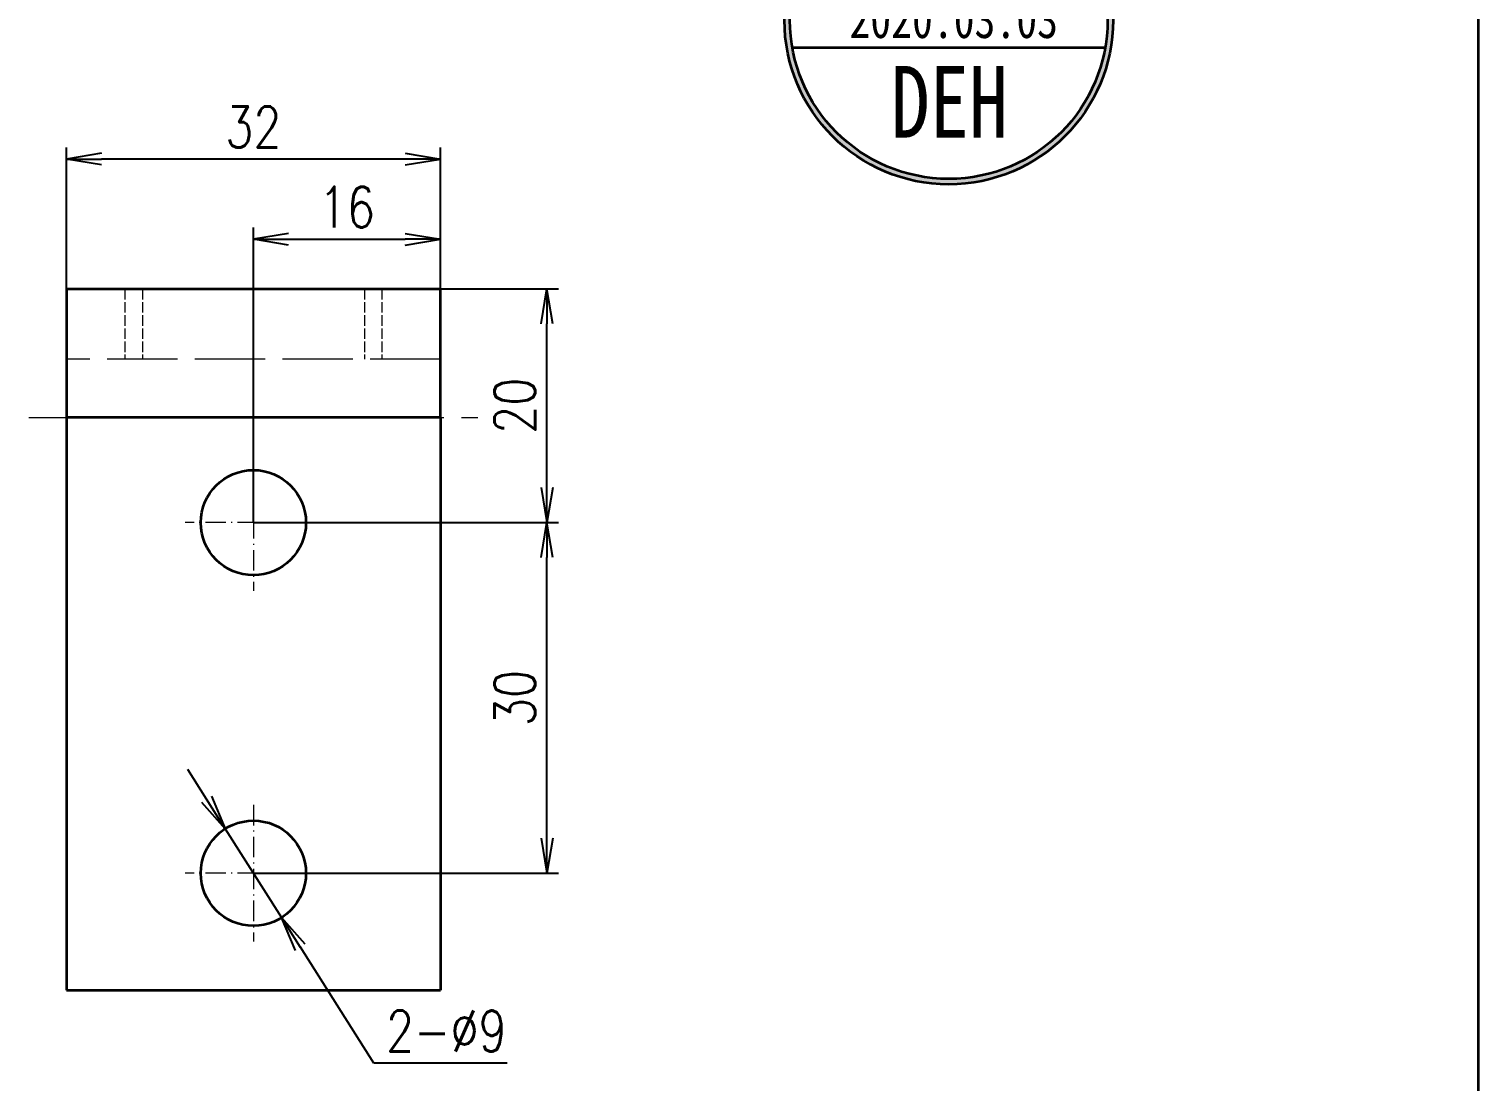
# Model space of a CAD drawing. Header units: millimetres. Extents: x 1333 to 104182, y -62616 to -5704.
# Drawn here: x 51130.1 to 51254.1, y -62553.5 to -62463.5 of the extents above; entities that cross this region are included whole.
import ezdxf
from ezdxf.enums import TextEntityAlignment as Align

# ---------------------------------------------------------------- set-up
doc = ezdxf.new("R2010")
doc.units = ezdxf.units.MM
doc.header["$LTSCALE"] = 0.5
doc.linetypes.add('DASHDOT', pattern=[18.5, 12, -3, 0.5, -3])
doc.linetypes.add('DASHED', pattern=[15, 12, -3])
doc.layers.add('7标注层', color=4, linetype='Continuous')
doc.layers.add('标注线', color=3, linetype='Continuous', lineweight=18)
doc.styles.add('KAI', font='simplex.shx', dxfattribs={"width": 0.8, "bigfont": 'extfont.shx'})
doc.styles.add('国标', font='simfang.ttf', dxfattribs={"width": 0.8})
doc.dimstyles.new('KAI-1', dxfattribs={"dimtxt": 3.5, "dimasz": 3, "dimexe": 1, "dimexo": 0, "dimgap": 1, "dimtad": 1, "dimtoh": 1, "dimdsep": 46, "dimtxsty": 'KAI', "dimblk1": 'OPEN', "dimblk2": 'OPEN', "dimsah": 1, "dimcen": 0, "dimclrd": 7, "dimclre": 7, "dimclrt": 140, "dimaunit": 1, "dimazin": 2, "dimtfac": 0.7, "dimtix": 1, "dimtmove": 0, "dimatfit": 3, "dimldrblk": 'OPEN', "dimfxl": 0, "dimtvp": 1, "dimtolj": 2, "dimarcsym": 0})

# ---------------------------------------------------------------- blocks, each defined once
blk = doc.blocks.new('_Open')
at = {"color": 0, "linetype": 'ByBlock', "lineweight": -2}
for p, q in [((-1, 0.167), (0, 0)), ((-1, -0.167), (0, 0)), ((0, 0), (-1, 0))]:
    blk.add_line(p, q, dxfattribs=at)
blk = doc.blocks.new('*D169')
at = {"layer": '7标注层', "color": 7, "lineweight": -2, "transparency": 16777216}
for p, q in [((51133.28, -62485.73), (51133.28, -62473.62)), ((51165.28, -62485.73), (51165.28, -62473.62)), ((51162.28, -62474.62), (51136.28, -62474.62))]:
    blk.add_line(p, q, dxfattribs=at)
at = {"layer": 'Defpoints', "color": 0, "transparency": 16777216}
for p in [(51133.28, -62474.62), (51133.28, -62485.73), (51165.28, -62485.73)]:
    blk.add_point(p, dxfattribs=at)
at = {"layer": '7标注层', "color": 7, "lineweight": -2, "transparency": 16777216, "xscale": 3, "yscale": 3, "zscale": 3, "rotation": 180}
blk.add_blockref('_Open', (51133.28, -62474.62), dxfattribs=at)
at = {"layer": '7标注层', "color": 7, "lineweight": -2, "transparency": 16777216, "xscale": 3, "yscale": 3, "zscale": 3}
blk.add_blockref('_Open', (51165.28, -62474.62), dxfattribs=at)
at = {"layer": '7标注层', "color": 140, "transparency": 16777216, "insert": (51149.28, -62471.87), "char_height": 3.5, "attachment_point": 5, "style": 'KAI'}
blk.add_mtext('\\A2;32', dxfattribs=at)
blk = doc.blocks.new('*D170')
at = {"layer": '7标注层', "color": 7, "lineweight": -2, "transparency": 16777216}
for p, q in [((51149.28, -62505.73), (51149.28, -62480.49)), ((51165.28, -62485.73), (51165.28, -62480.49)), ((51152.28, -62481.49), (51162.28, -62481.49))]:
    blk.add_line(p, q, dxfattribs=at)
at = {"layer": 'Defpoints', "color": 0, "transparency": 16777216}
for p in [(51165.28, -62481.49), (51165.28, -62485.73), (51149.28, -62505.73)]:
    blk.add_point(p, dxfattribs=at)
at = {"layer": '7标注层', "color": 7, "lineweight": -2, "transparency": 16777216, "xscale": 3, "yscale": 3, "zscale": 3, "rotation": 180}
blk.add_blockref('_Open', (51149.28, -62481.49), dxfattribs=at)
at = {"layer": '7标注层', "color": 7, "lineweight": -2, "transparency": 16777216, "xscale": 3, "yscale": 3, "zscale": 3}
blk.add_blockref('_Open', (51165.28, -62481.49), dxfattribs=at)
at = {"layer": '7标注层', "color": 140, "transparency": 16777216, "insert": (51157.28, -62478.74), "char_height": 3.5, "attachment_point": 5, "style": 'KAI'}
blk.add_mtext('\\A2;16', dxfattribs=at)
blk = doc.blocks.new('*D171')
at = {"layer": '7标注层', "color": 7, "lineweight": -2, "transparency": 16777216}
for p, q in [((51165.28, -62485.73), (51175.4, -62485.73)), ((51174.4, -62502.73), (51174.4, -62488.73)), ((51149.28, -62505.73), (51175.4, -62505.73))]:
    blk.add_line(p, q, dxfattribs=at)
at = {"layer": 'Defpoints', "color": 0, "transparency": 16777216}
for p in [(51165.28, -62485.73), (51174.4, -62485.73), (51149.28, -62505.73)]:
    blk.add_point(p, dxfattribs=at)
at = {"layer": '7标注层', "color": 7, "lineweight": -2, "transparency": 16777216, "xscale": 3, "yscale": 3, "zscale": 3}
for p, rotation in [((51174.4, -62485.73), 90), ((51174.4, -62505.73), 270)]:
    blk.add_blockref('_Open', p, dxfattribs=dict(at, rotation=rotation))
at = {"layer": '7标注层', "color": 140, "transparency": 16777216, "insert": (51171.65, -62495.73), "char_height": 3.5, "attachment_point": 5, "rotation": 90, "style": 'KAI'}
blk.add_mtext('\\A2;20', dxfattribs=at)
blk = doc.blocks.new('*D172')
at = {"layer": '7标注层', "color": 7, "lineweight": -2, "transparency": 16777216}
for p, q in [((51149.28, -62505.73), (51175.4, -62505.73)), ((51174.4, -62532.73), (51174.4, -62508.73)), ((51149.28, -62535.73), (51175.4, -62535.73))]:
    blk.add_line(p, q, dxfattribs=at)
at = {"layer": 'Defpoints', "color": 0, "transparency": 16777216}
for p in [(51149.28, -62505.73), (51174.4, -62505.73), (51149.28, -62535.73)]:
    blk.add_point(p, dxfattribs=at)
at = {"layer": '7标注层', "color": 7, "lineweight": -2, "transparency": 16777216, "xscale": 3, "yscale": 3, "zscale": 3}
for p, rotation in [((51174.4, -62505.73), 90), ((51174.4, -62535.73), 270)]:
    blk.add_blockref('_Open', p, dxfattribs=dict(at, rotation=rotation))
at = {"layer": '7标注层', "color": 140, "transparency": 16777216, "insert": (51171.65, -62520.73), "char_height": 3.5, "attachment_point": 5, "rotation": 90, "style": 'KAI'}
blk.add_mtext('\\A2;30', dxfattribs=at)
blk = doc.blocks.new('*D173')
at = {"layer": '7标注层', "color": 7, "lineweight": -2, "transparency": 16777216}
for p, q in [((51145.27, -62529.4), (51143.66, -62526.86)), ((51146.87, -62531.93), (51151.69, -62539.53)), ((51159.59, -62551.98), (51153.3, -62542.07)), ((51170.99, -62551.98), (51159.59, -62551.98))]:
    blk.add_line(p, q, dxfattribs=at)
at = {"layer": 'Defpoints', "color": 0, "transparency": 16777216}
for p in [(51146.87, -62531.93), (51151.69, -62539.53)]:
    blk.add_point(p, dxfattribs=at)
at = {"layer": '7标注层', "color": 7, "lineweight": -2, "transparency": 16777216, "xscale": 3, "yscale": 3, "zscale": 3}
for p, rotation in [((51146.87, -62531.93), 302.3716350718001), ((51151.69, -62539.53), 122.3716350718001)]:
    blk.add_blockref('_Open', p, dxfattribs=dict(at, rotation=rotation))
at = {"layer": '7标注层', "color": 140, "transparency": 16777216, "insert": (51165.79, -62549.23), "char_height": 3.5, "attachment_point": 5, "style": 'KAI'}
blk.add_mtext('\\A2;2-%%c9', dxfattribs=at)
blk = doc.blocks.new('vfagdb')
h = blk.add_hatch(color=1)
h.paths.add_polyline_path([(111211.22, -38347.15, 1), (111183.1, -38347.15, 1)])
h.paths.add_polyline_path([(111210.75, -38347.15, 1), (111183.57, -38347.15, 1)], flags=16)
h.paths.add_polyline_path([(111190.3, -38358.72), (111204.11, -38358.72), (111204.11, -38349.7), (111190.3, -38349.7)], flags=8)
at = {"lineweight": 35}
for p, q in [((111183.77, -38344.8), (111210.55, -38344.8)), ((111183.77, -38349.49), (111210.55, -38349.49))]:
    blk.add_line(p, q, dxfattribs=at)
at = {"color": 1, "lineweight": 35}
for radius in [14.06, 13.59]:
    blk.add_circle((111197.16, -38347.15), radius, dxfattribs=at)
at = {"color": 4, "style": '国标', "width": 0.8}
blk.add_text('DEH', height=6.152, dxfattribs=at).set_placement((111197.21, -38357.22), align=Align.CENTER)
at = {"color": 3, "style": '国标', "width": 0.8}
blk.add_attdef('出图', text='', height=6.19, dxfattribs=at).set_placement((111197.16, -38340.26), align=Align.MIDDLE_CENTER)
at = {"color": 2, "style": '国标', "width": 0.8}
blk.add_attdef('2019.12.25', text='', height=3.28, dxfattribs=at).set_placement((111197.58, -38347.05), align=Align.MIDDLE_CENTER)
blk = doc.blocks.new('4545')
at = {"layer": '标注线'}
blk.add_blockref('vfagdb', (192.73, 219.99), dxfattribs=at).add_auto_attribs({'2019.12.25': '2020.03.03', '出图': '出图'})

msp = doc.modelspace()

# ---------------------------------------------------------------- linework, layer by layer
at = {"color": 7, "lineweight": 35}
msp.add_line((51254.067, -62452.279), (51254.067, -62577.423), dxfattribs=at)
at = {"lineweight": 35}
for p, q in [((51133.282, -62485.732), (51165.282, -62485.732)), ((51133.282, -62496.732), (51133.282, -62545.732)), ((51165.282, -62496.732), (51133.282, -62496.732)), ((51165.282, -62496.732), (51165.282, -62545.732)), ((51133.282, -62545.732), (51165.282, -62545.732))]:
    msp.add_line(p, q, dxfattribs=at)
at = {"lineweight": 35, "ltscale": 0.275}
for p, q in [((51133.282, -62485.732), (51133.282, -62496.732)), ((51165.282, -62496.732), (51165.282, -62485.732))]:
    msp.add_line(p, q, dxfattribs=at)
at = {"color": 2, "linetype": 'DASHED', "lineweight": 5, "ltscale": 0.15}
for p, q in [((51138.282, -62485.732), (51138.282, -62491.732)), ((51139.782, -62485.732), (51139.782, -62491.732)), ((51158.782, -62485.732), (51158.782, -62491.732)), ((51160.282, -62485.732), (51160.282, -62491.732))]:
    msp.add_line(p, q, dxfattribs=at)
at = {"color": 1, "linetype": 'DASHDOT', "lineweight": 5, "ltscale": 0.180014}
msp.add_line((51149.282, -62485.132), (51149.282, -62492.332), dxfattribs=at)
at = {"color": 2, "linetype": 'DASHED', "lineweight": 5}
for p, q in [((51165.282, -62491.732), (51133.282, -62491.732)), ((51133.282, -62496.732), (51165.282, -62496.732))]:
    msp.add_line(p, q, dxfattribs=at)
at = {"color": 1, "linetype": 'DASHDOT', "lineweight": 5}
msp.add_line((51130.082, -62496.732), (51168.482, -62496.732), dxfattribs=at)
at = {"color": 1, "linetype": 'DASHDOT', "lineweight": 5, "ltscale": 0.292499}
for p, q in [((51149.282, -62499.882), (51149.282, -62511.582)), ((51149.282, -62529.882), (51149.282, -62541.582))]:
    msp.add_line(p, q, dxfattribs=at)
at = {"color": 1, "linetype": 'DASHDOT', "lineweight": 5, "ltscale": 0.292502}
for p, q in [((51155.132, -62505.732), (51143.432, -62505.732)), ((51155.132, -62535.732), (51143.432, -62535.732))]:
    msp.add_line(p, q, dxfattribs=at)
at = {"lineweight": 35}
for centre in [(51149.282, -62505.732), (51149.282, -62535.732)]:
    msp.add_circle(centre, 4.5, dxfattribs=at)

# ---------------------------------------------------------------- block references
at = {"layer": '标注线'}
msp.add_blockref('4545', (-60181.107, -24335.568), dxfattribs=at)

# ---------------------------------------------------------------- dimensions: what is measured, and where the dimension line sits
at = {"layer": '7标注层', "color": 3}
for base, p1, p2, picture, middle in [((51133.282, -62474.619), (51165.282, -62485.732), (51133.282, -62485.732), '*D169', (51149.282, -62471.869)), ((51165.282, -62481.488), (51149.282, -62505.732), (51165.282, -62485.732), '*D170', (51157.282, -62478.738))]:
    dim = msp.add_linear_dim(base=base, p1=p1, p2=p2, dimstyle='KAI-1', dxfattribs=at)
    dim.commit()
    dim.dimension.update_dxf_attribs({"geometry": picture, "text_midpoint": middle})
for base, p1, p2, picture, middle in [((51174.402, -62485.732), (51149.282, -62505.732), (51165.282, -62485.732), '*D171', (51171.652, -62495.732)), ((51174.402, -62505.732), (51149.282, -62535.732), (51149.282, -62505.732), '*D172', (51171.652, -62520.732))]:
    dim = msp.add_linear_dim(base=base, p1=p1, p2=p2, angle=90, dimstyle='KAI-1', dxfattribs=at)
    dim.commit()
    dim.dimension.update_dxf_attribs({"geometry": picture, "text_midpoint": middle})
dim = msp.add_diameter_dim_2p(p1=(51146.873, -62531.931), p2=(51151.692, -62539.532), dimstyle='KAI-1', override={"dimpost": '2-%%c<>'}, dxfattribs=at)
dim.commit()
dim.dimension.update_dxf_attribs({"geometry": '*D173', "text_midpoint": (51165.786, -62551.985), "dimtype": 163})

doc.saveas('drawing.dxf')
